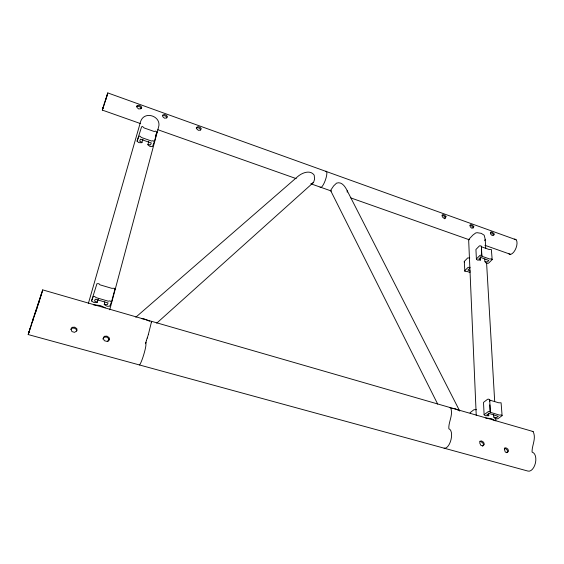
<?xml version="1.0" encoding="UTF-8"?>
<svg xmlns="http://www.w3.org/2000/svg" width="564" height="564" viewBox="0 0 564 564"><rect width="100%" height="100%" fill="white"/><g stroke="black" fill="none" stroke-linecap="round" stroke-linejoin="round"><path stroke-width="0.85" d="M347.191 192.148L347.212 190.738C345.238 186.762 341.805 181.277 336.574 183.117L333.641 185.908L330.567 190.449L437.678 404.078M473.069 227.546L471.744 225.96L470.038 225.353M151.371 322.263L151.258 321.466M484.864 259.01C484.194 261.372 485.823 264.171 488.537 263.191L492.175 259.609L491.357 249.514L489.291 249.563L481.388 246.778L481.05 245.883L479.478 245.848L475.931 249.492L476.397 258.982L477.412 260.096L480.5 260.032L480.316 256.585M145.921 342.228L145.716 343.673A11.09 1.276 -73.2 0 1 143.771 354.58A11.09 1.276 -73.2 0 1 139.315 364.908M493.747 414.589C492.851 417.346 495.213 419.524 497.899 418.707L502.101 415.661L501.086 402.795L498.738 402.795L489.756 400.137L488.713 399.136L487.592 399.27L483.503 402.407L484.109 414.716L485.251 415.717L488.776 415.738L488.635 413.102M41.877 292.568L37.132 306.999M30.16 328.142L28.2 334.565L527.974 471.081A9.673 5.4 -78 0 0 535.419 463.072A9.673 5.4 -78 0 0 532.31 452.236L532.063 452.046C531.817 445.426 536.526 438.418 533.093 431.523L42.709 289.889L39.938 299.167M151.392 322.227L148.332 334.6M104.791 301.853L104.298 304.588L107.054 306.245L109.677 306.231L111.538 301.874L114.978 289.008L114.288 288.274L111.778 288.324L99.983 284.834L98.919 283.727L96.945 283.671L91.544 300.979L93.624 302.36L97.029 302.48L98.298 299.096M148.677 141.31L147.923 144.856L150.207 146.605L152.492 146.534L154.374 141.733L156.933 132.166L155.622 131.116L154.198 131.49L144.165 127.957L142.551 126.505L141.599 126.759L137.08 141.19L138.8 142.65L141.747 142.713L142.974 139.322M109.733 309.805L158.456 127.478C162.206 116.515 144.715 110.192 140.746 121.161L88.322 303.651M146.393 340.452L145.695 343.709M29.116 331.519L28.785 332.746L29.243 331.512M140.436 123.565L102.317 110.093L104.396 103.409M103.346 106.751L102.81 108.676M106.772 96.373L107.794 92.919L516.116 239.778M39.727 299.717L38.761 302.741M105.736 99.694L107.111 95.358M29.85 329.052L33.417 317.983M33.036 319.894L32.078 322.911L33.586 318.258M104.255 103.783L105.736 99.144M104.418 103.875L105.87 99.334M156.707 323.165L313.57 182.383L314.606 179.14L314.19 175.129C310.207 169.369 301.719 172.929 297.559 176.708L135.811 317.215M147.204 338.097L148.353 334.558M103.142 107.802L104.523 103.494M36.336 309.432L33.135 318.921M30.343 328.318L31.838 323.673M33.699 317.821L34.63 314.966M105.623 99.546L107.033 95.161M36.618 309.333L38.979 302.177M34.355 315.889L34.961 314.169M30.082 329.023L28.2 334.565M35.391 312.964L36.371 310.059M103.459 106.772L102.317 110.093M36.082 310.806L36.893 308.409M106.709 96.225L107.794 92.919M42.709 289.889L34.249 315.607M146.379 340.494L147.225 338.055M484.723 240.701L485.209 239.34L484.18 235.223L481.247 233.341L477.116 232.699L475.741 232.953L472.984 234.991L468.642 239.552L476.235 415.28M35.814 311.603L35.377 312.738M137.08 141.19L138.878 136.319L139.837 136.072L141.472 137.517L151.61 141.056L153.048 140.69L154.374 141.733M444.792 218.776C446.279 216.992 443.678 215.695 442.218 215.363M155.361 136.185L156.933 132.166M91.544 300.979L93.279 296.558L94.364 296.347L96.352 297.714L108.295 301.19L109.938 300.887L111.538 301.874M114.351 290.481L114.978 289.008M102.852 339.063L103.959 337.173L106.54 337.011L108.732 338.506L108.817 340.719L107.696 341.509M492.175 259.609L491.357 258.813L489.876 259.066L481.903 256.282L481.36 246.348M70.944 329.447L71.755 328.234L74.342 328.086L76.478 329.552L76.542 331.012M200.699 129.917L199.705 128.338L197.64 127.598L196.216 128.007M166.895 117.798L165.95 116.226L163.835 115.465M141.212 108.591L140.302 107.019L138.152 106.251L136.573 106.624M502.101 415.661L501.192 414.935L499.5 415.125L490.25 412.291L489.735 399.756M506.782 452.73L507.635 451.122L506.973 449.698L505.02 448.408M482.495 446.039L483.475 445.024L483.411 444.376L482.763 442.902L480.732 441.563M470.009 272.454L466.879 271.383L464.856 271.425L464.264 261.456L467.676 257.945L469.77 257.924M464.623 270.861L468.071 267.371L470.179 267.35M476.397 258.982L479.978 255.358L480.965 255.182L481.882 255.859M484.109 414.716L488.248 411.621L489.376 411.494L490.412 412.115M312.28 183.3L313.57 182.383M93.462 304.828L100.145 305.476L105.249 307.782M469.741 268.506L467.852 270.001L470.32 271.087M147.803 144.497L150.539 144.927L151.293 142.974L140.415 139.181L139.682 141.155L142.079 142.509M485.012 261.597L487.366 261.957L488.833 260.505L480.761 257.431L478.815 258.989L480.5 260.032M104.136 304.257L107.315 304.715L108.062 302.938L95.253 299.216L94.54 301.007L97.403 302.304M485.646 418.03L491.463 418.594L495.079 420.751M310.912 183.808L311.638 183.758M493.902 417.226L496.581 417.593L498.28 416.359L489.115 413.468L486.873 414.78L488.776 415.738M449.896 407.709L450.622 407.709C453.548 414.878 448.246 422.112 448.859 428.809A9.969 4.618 -76.5 0 1 451.003 439.694A9.969 4.618 -76.5 0 1 444.115 448.183M476.39 409.697L474.007 409.668L470.094 412.679L470.348 413.186M532.261 431.481L533.093 431.523M451.411 408.216L455.437 408.851L458.356 410.204M141.451 318.575L144.645 319.09L149.601 321.233M331.244 190.977L330.567 190.449M468.642 239.552L469.185 239.728M157.835 129.713L296.234 178.626M311.152 183.892L331.026 190.914M350.886 197.936L469.199 239.742M484.92 245.298L510.568 254.364M490.391 232.657L492.069 233.256L493.415 234.843M347.212 190.738L459.759 411.121M464.264 261.456L464.489 262.027M485.209 239.34L485.724 248.104M486.591 263.007L494.691 401.526M495.664 418.185L495.819 420.814M481.367 249.154L481.741 256.07M489.58 399.939L489.672 401.589M489.848 404.881L490.25 412.291M325.583 171.322A8.636 2.143 -70.6 0 1 325.4 180.029A8.636 2.143 -70.6 0 1 320.063 187.015M514.248 239.171A8.058 3.8 -68.7 0 1 516.039 247.998A8.058 3.8 -68.7 0 1 508.728 253.687M479.971 441.252L479.774 443.128L480.852 445.363L482.897 445.934L484.356 444.404L483.644 442.282L481.614 440.942L479.971 441.252M196.73 127.351L196.702 128.832L198.345 130.319L200.439 130.171L201.306 128.691L200.142 127.351L198.077 126.611L196.73 127.351M473.802 226.502L473.365 227.969L471.737 228.201L470.291 226.869L469.974 225.128L470.764 224.571L472.463 225.184L473.802 226.502M162.777 115.169L162.728 116.656L164.406 118.165L166.556 118.024L167.48 116.551L166.345 115.211L164.23 114.45L162.777 115.169M136.989 105.912L136.925 107.407L138.617 108.937L140.81 108.803L141.783 107.322L140.669 105.983L138.518 105.214L136.989 105.912M109.247 339.126L109.212 339.838L106.97 341.424L104.312 340.684L103.24 338.174L104.347 336.292L106.934 336.13L109.127 337.624L109.247 339.126M76.894 330.102L76.845 330.8L74.603 332.344L71.966 331.611L70.93 329.15L72.093 327.324L74.688 327.183L76.831 328.65L76.894 330.102M445.976 216.513L445.497 217.979L443.819 218.205L442.352 216.858L442.063 215.103L442.909 214.567L444.651 215.194L445.976 216.513M504.413 449.36L505.295 452.081L507.24 452.617L508.615 451.144L507.889 449.092L505.929 447.795L504.385 448.112L504.413 449.36M494.163 234.081L493.754 235.273L492.153 235.512L490.722 234.187L490.384 232.453L491.131 231.889L492.809 232.495L494.163 234.081"/></g></svg>
